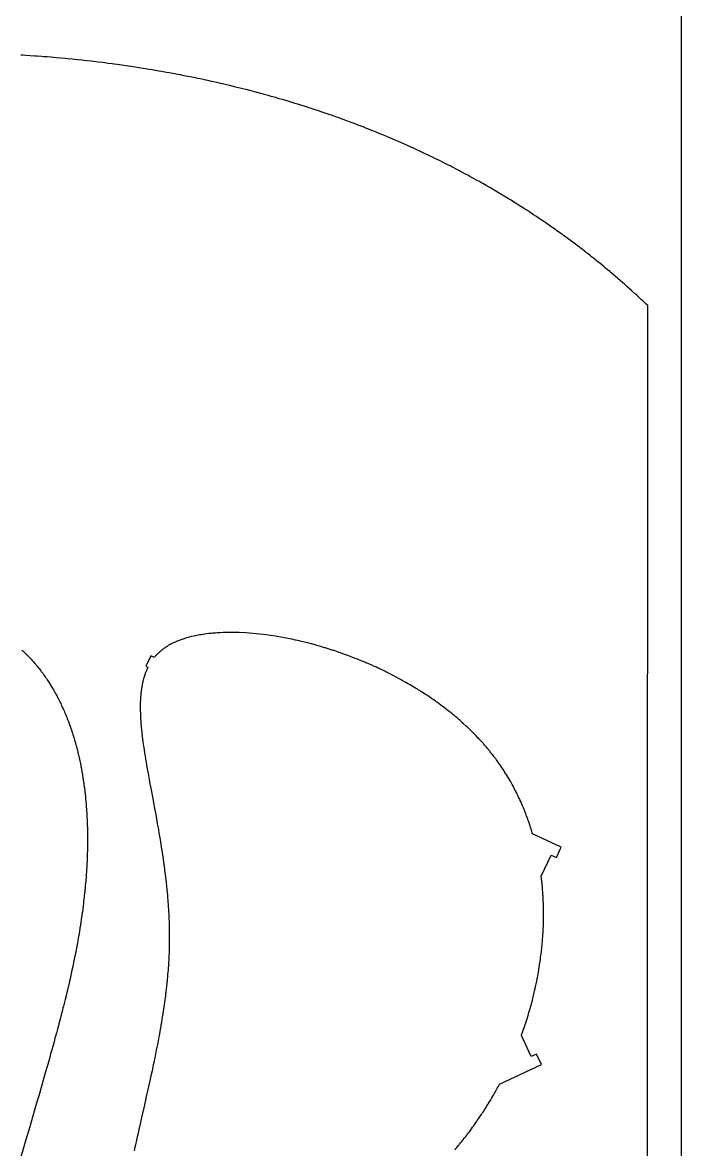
# Model space of a CAD drawing. Header units: metres. Extents: x 525 to 650, y -2 to 248.
# Drawn here: x 616.2 to 650.2, y 65.2 to 123.3 of the extents above; entities that cross this region are included whole.
import ezdxf

# ---------------------------------------------------------------- set-up
doc = ezdxf.new("R2010")
doc.units = ezdxf.units.M
doc.header["$MEASUREMENT"] = 0

msp = doc.modelspace()

# ---------------------------------------------------------------- linework, layer by layer
at = {"flags": 128}
for points in [[(650.1547, -2.443354), (650.1547, 247.556646), (525.1547, 247.556646), (525.1547, -2.443354), (650.1547, -2.443354)], [(648.418706, 108.71707), (648.332669, 108.798747), (648.275204, 108.853047), (648.160015, 108.961286), (648.102292, 109.015225), (647.986588, 109.122741), (647.87054, 109.229775), (647.792985, 109.300865), (647.741197, 109.348139), (647.637418, 109.442403), (647.578923, 109.49526), (647.461678, 109.600614), (647.344091, 109.70549), (647.265511, 109.775141), (647.213039, 109.821457), (647.107895, 109.913806), (646.989287, 110.017248), (646.910025, 110.085945), (646.857101, 110.131625), (646.751051, 110.222704), (646.671337, 110.290766), (646.618111, 110.336023), (646.511458, 110.426257), (646.458032, 110.471233), (646.350978, 110.560904), (646.243658, 110.650201), (646.171963, 110.709525), (646.028218, 110.827674), (645.891335, 110.93921), (645.799844, 111.013235), (645.738744, 111.062438), (645.616293, 111.160491), (645.524235, 111.233722), (645.462758, 111.282396), (645.339553, 111.379391), (645.277825, 111.427713), (645.154118, 111.524004), (645.030078, 111.619827), (644.947198, 111.683448), (644.891863, 111.725747), (644.780995, 111.810068), (644.687246, 111.880927), (644.624642, 111.928021), (644.499185, 112.021857), (644.436332, 112.068601), (644.310378, 112.161739), (644.184091, 112.254412), (644.099716, 112.315935), (644.043384, 112.356836), (643.930524, 112.438363), (643.866925, 112.484061), (643.73948, 112.575109), (643.611704, 112.665693), (643.526337, 112.725825), (643.469344, 112.765799), (643.355163, 112.845473), (643.226399, 112.934671), (643.140373, 112.993879), (643.082941, 113.033237), (642.967883, 113.111681), (642.881419, 113.170275), (642.823695, 113.209224), (642.708054, 113.286849), (642.650136, 113.325525), (642.534106, 113.402606), (642.417817, 113.479324), (642.340148, 113.530267), (642.184465, 113.631672), (642.036264, 113.727333), (641.937234, 113.790785), (641.871112, 113.832943), (641.738623, 113.916917), (641.639044, 113.979598), (641.572555, 114.021243), (641.439335, 114.104191), (641.372603, 114.145494), (641.238896, 114.227758), (641.104864, 114.309567), (641.015329, 114.363854), (640.95556, 114.399933), (640.835828, 114.471821), (640.753599, 114.520897), (640.58878, 114.618544), (640.423481, 114.715517), (640.313015, 114.779792), (640.239253, 114.822476), (640.091444, 114.907446), (639.924708, 115.002402), (639.813285, 115.065334), (639.738884, 115.107123), (639.589801, 115.190304), (639.477741, 115.252343), (639.402916, 115.293537), (639.252984, 115.375528), (639.177877, 115.416325), (639.027381, 115.497524), (638.876508, 115.578196), (638.775718, 115.631684), (638.708431, 115.667213), (638.573636, 115.737959), (638.551464, 115.749541), (638.415861, 115.820042), (638.325365, 115.866773), (638.264994, 115.897808), (638.144152, 115.959591), (638.053433, 116.005678), (637.871775, 116.097211), (637.689822, 116.187894), (637.568356, 116.247879), (637.487307, 116.28766), (637.325036, 116.366724), (637.165491, 116.443705), (637.059005, 116.494672), (636.98796, 116.528493), (636.84574, 116.59576), (636.738961, 116.645882), (636.667721, 116.679142), (636.525112, 116.745288), (636.453743, 116.778175), (636.310876, 116.843579), (636.167838, 116.90849), (636.072385, 116.951491), (636.008708, 116.980037), (635.881252, 117.03684), (635.71975, 117.108178), (635.611963, 117.155395), (635.540053, 117.186722), (635.396106, 117.249012), (635.288036, 117.295413), (635.215937, 117.326196), (635.071614, 117.387402), (634.999391, 117.417826), (634.854819, 117.478314), (634.710082, 117.538326), (634.613499, 117.578069), (634.420114, 117.656924), (634.256718, 117.722805), (634.147673, 117.766395), (634.074925, 117.795307), (633.929308, 117.852782), (633.819989, 117.895581), (633.747059, 117.923968), (633.601078, 117.980392), (633.528026, 118.00843), (633.381804, 118.064159), (633.235421, 118.119425), (633.137743, 118.156014), (632.942176, 118.228577), (632.776946, 118.28917), (632.666681, 118.329244), (632.593122, 118.355817), (632.445886, 118.408623), (632.335355, 118.44793), (632.261619, 118.473993), (632.114029, 118.52578), (632.040176, 118.551504), (631.892351, 118.602616), (631.744371, 118.653278), (631.645632, 118.686805), (631.447946, 118.753262), (631.280936, 118.808721), (631.169487, 118.845381), (631.09514, 118.869683), (630.946331, 118.917955), (630.834624, 118.953869), (630.760105, 118.977675), (630.610952, 119.024956), (630.536318, 119.048432), (630.386938, 119.095057), (630.237406, 119.141244), (630.137634, 119.171794), (629.937889, 119.232315), (629.769146, 119.28278), (629.656546, 119.316119), (629.581432, 119.338211), (629.431093, 119.382072), (629.318241, 119.414685), (629.242959, 119.436293), (629.092285, 119.479189), (629.016893, 119.500477), (628.865997, 119.542732), (628.714953, 119.584562), (628.614175, 119.612212), (628.412424, 119.666949), (628.241994, 119.712549), (628.128271, 119.742652), (628.05241, 119.76259), (627.900579, 119.80215), (627.786611, 119.831545), (627.710586, 119.851011), (627.558429, 119.88963), (627.482296, 119.908783), (627.329921, 119.946776), (627.177403, 119.984354), (627.075644, 120.009175), (626.871935, 120.058267), (626.796673, 120.076203), (626.646046, 120.111776), (626.49528, 120.14695), (626.49528, 120.14695), (626.394693, 120.170178), (626.193335, 120.216105), (626.042156, 120.250088), (625.941294, 120.272523), (625.739388, 120.316868), (625.638343, 120.338778), (625.436073, 120.382073), (625.23356, 120.424671), (625.098418, 120.452683), (625.008263, 120.471186), (624.827812, 120.507782), (624.729879, 120.527399), (624.534, 120.566121), (624.338103, 120.604164), (624.207494, 120.629151), (624.120418, 120.645643), (623.946253, 120.67823), (623.750301, 120.714259), (623.619656, 120.737908), (623.532555, 120.753511), (623.358342, 120.784325), (623.227673, 120.807095), (623.140557, 120.822113), (622.966312, 120.851761), (622.879185, 120.866392), (622.70492, 120.895269), (622.530642, 120.923635), (622.414448, 120.942264), (622.182043, 120.978845), (622.007724, 121.005694), (621.891504, 121.023314), (621.659045, 121.057887), (621.542807, 121.074842), (621.310313, 121.108091), (621.077795, 121.140462), (620.92277, 121.161559), (620.819415, 121.175408), (620.61269, 121.202593), (620.438251, 121.225001), (620.321951, 121.23967), (620.089335, 121.268367), (619.973018, 121.282395), (619.740367, 121.309814), (619.507694, 121.336387), (619.352566, 121.353633), (619.249141, 121.364924), (619.042279, 121.387009), (618.867725, 121.405131), (618.751349, 121.416953), (618.51858, 121.439975), (618.402187, 121.451176), (618.169385, 121.472962), (617.936561, 121.493928), (617.781332, 121.507452), (617.677841, 121.516268), (617.470847, 121.533418), (617.296181, 121.547391), (617.179731, 121.556455), (616.946814, 121.57398), (616.830348, 121.582441), (616.597399, 121.598766), (616.364428, 121.614295), (616.209103, 121.624207), (616.105547, 121.630619)], [(648.38629, 32.757361), (648.418706, 108.71707)], [(640.77944, 68.588407), (642.936458, 69.594242), (642.682887, 70.138026), (642.410995, 70.011241), (641.903853, 71.09881), (641.936097, 71.187496), (641.957345, 71.246681), (641.99925, 71.365196), (642.019905, 71.424524), (642.06062, 71.543315), (642.10054, 71.662284), (642.126711, 71.741691), (642.177988, 71.900725), (642.19685, 71.960436), (642.233974, 72.079972), (642.270295, 72.199656), (642.294062, 72.279524), (642.340522, 72.43944), (642.385545, 72.599585), (642.471267, 72.920497), (642.511957, 73.081233), (642.531758, 73.161665), (642.570268, 73.322646), (642.588976, 73.403192), (642.616353, 73.524073), (642.651575, 73.685356), (642.668636, 73.766039), (642.693538, 73.887111), (642.717612, 74.008234), (642.729338, 74.068813), (642.752165, 74.189999), (642.763267, 74.250606), (642.779529, 74.341531), (642.80048, 74.462786), (642.810642, 74.523422), (642.825493, 74.614383), (642.839871, 74.70535), (642.846883, 74.750836), (642.870858, 74.912565), (642.882283, 74.993428), (642.898717, 75.114715), (642.914305, 75.235988), (642.921782, 75.296616), (642.936098, 75.417854), (642.942938, 75.478462), (642.952798, 75.569358), (642.965199, 75.690517), (642.971079, 75.75108), (642.979499, 75.841902), (642.987437, 75.932693), (642.991225, 75.978077), (643.000737, 76.099057), (643.005171, 76.159523), (643.011417, 76.250188), (643.017179, 76.34081), (643.019878, 76.386104), (643.024912, 76.476658), (643.027246, 76.521917), (643.030519, 76.589781), (643.037181, 76.750524), (643.039933, 76.830828), (643.043335, 76.951195), (643.045866, 77.071449), (643.046804, 77.131532), (643.048023, 77.251605), (643.048304, 77.311594), (643.048315, 77.401514), (643.04756, 77.521288), (643.046853, 77.581121), (643.045379, 77.670802), (643.043409, 77.760398), (643.042238, 77.805163), (643.038506, 77.924426), (643.036308, 77.983996), (643.032595, 78.073271), (643.028383, 78.162449), (643.02609, 78.207001), (643.021127, 78.296028), (643.018457, 78.340502), (643.014218, 78.407164), (643.008828, 78.486092), (643.005984, 78.525523), (643.001531, 78.584629), (642.994433, 78.673193), (642.98683, 78.761642), (642.982839, 78.805821), (642.974478, 78.894091), (642.970108, 78.938179), (642.963315, 79.004254), (642.953814, 79.092243), (642.948874, 79.136189), (642.941224, 79.202048), (642.929213, 79.300695), (643.436355, 80.388265), (643.708247, 80.261479), (643.961818, 80.805264), (642.477914, 81.49722), (642.427809, 81.664872), (642.401946, 81.748377), (642.375543, 81.831664), (642.362139, 81.873225), (642.334924, 81.956181), (642.321113, 81.997575), (642.300142, 82.059559), (642.271706, 82.142005), (642.257283, 82.183141), (642.235394, 82.244737), (642.201986, 82.336882), (642.17171, 82.418537), (642.156367, 82.459274), (642.133097, 82.520267), (642.097613, 82.611498), (642.061435, 82.702416), (642.043085, 82.747756), (642.010034, 82.828164), (641.993302, 82.868273), (641.967946, 82.928316), (641.929331, 83.018108), (641.890016, 83.107568), (641.870097, 83.152173), (641.829732, 83.24113), (641.809287, 83.285481), (641.77829, 83.351847), (641.741041, 83.43025), (641.722208, 83.469349), (641.693697, 83.527866), (641.650344, 83.615347), (641.606284, 83.70247), (641.58399, 83.745896), (641.538869, 83.832475), (641.516044, 83.875627), (641.481472, 83.940181), (641.434756, 84.025927), (641.411131, 84.068659), (641.375361, 84.132579), (641.339189, 84.196284), (641.320953, 84.228056), (641.277326, 84.303149), (641.255301, 84.34058), (641.221998, 84.396582), (641.171448, 84.480256), (641.12018, 84.563531), (641.094277, 84.605018), (641.041933, 84.687689), (641.015491, 84.728871), (640.975491, 84.790453), (640.921526, 84.872199), (640.894273, 84.912916), (640.853055, 84.973795), (640.811431, 85.034436), (640.790466, 85.064667), (640.734061, 85.14499), (640.705586, 85.18499), (640.662535, 85.244787), (640.619074, 85.304338), (640.59719, 85.334022), (640.553116, 85.393203), (640.530925, 85.4227), (640.497446, 85.466828), (640.445201, 85.534816), (640.410066, 85.579953), (640.386508, 85.609961), (640.339072, 85.669775), (640.303217, 85.71446), (640.279181, 85.744166), (640.230794, 85.803376), (640.206445, 85.83288), (640.157434, 85.891687), (640.108013, 85.950224), (640.074838, 85.989099), (640.007949, 86.066489), (639.97001, 86.10981), (639.944593, 86.138606), (639.893462, 86.195995), (639.867748, 86.224588), (639.816029, 86.281571), (639.763922, 86.338283), (639.72897, 86.37594), (639.658559, 86.450891), (639.631982, 86.478873), (639.578545, 86.534634), (639.524737, 86.590121), (639.488661, 86.626961), (639.41602, 86.700277), (639.361118, 86.754946), (639.324317, 86.791239), (639.250243, 86.863461), (639.212972, 86.89939), (639.137966, 86.97088), (639.062349, 87.041882), (638.909316, 87.182419), (638.86585, 87.221591), (638.836771, 87.24762), (638.778369, 87.299471), (638.749047, 87.325292), (638.690163, 87.376728), (638.630964, 87.427887), (638.591323, 87.461839), (638.511629, 87.529372), (638.511629, 87.529372), (638.481603, 87.55457), (638.421324, 87.604758), (638.360744, 87.654667), (638.320193, 87.687785), (638.238697, 87.75365), (638.177237, 87.802723), (638.136105, 87.835284), (638.053461, 87.900032), (638.011953, 87.932219), (637.928568, 87.996221), (637.844699, 88.059724), (637.675542, 88.185233), (637.579579, 88.254952), (637.515288, 88.301079), (637.472288, 88.331673), (637.385959, 88.392486), (637.32093, 88.437766), (637.277444, 88.467795), (637.190158, 88.527476), (637.14636, 88.557128), (637.058459, 88.616052), (636.970158, 88.674471), (636.792391, 88.789792), (636.725339, 88.832515), (636.680522, 88.860838), (636.590616, 88.917103), (636.54553, 88.945045), (636.455093, 89.000547), (636.364314, 89.055539), (636.181758, 89.163993), (636.135918, 89.190787), (636.044003, 89.243991), (635.951783, 89.296682), (635.766458, 89.400525), (635.67337, 89.451674), (635.486387, 89.552427), (635.298381, 89.651115), (634.91957, 89.84227), (634.866024, 89.868484), (634.758743, 89.920419), (634.651219, 89.971693), (634.579408, 90.005508), (634.531479, 90.027889), (634.435493, 90.072257), (634.327314, 90.121545), (634.255086, 90.154035), (634.206887, 90.175531), (634.110384, 90.218129), (634.037918, 90.249732), (633.989566, 90.270636), (633.892771, 90.312049), (633.844329, 90.332558), (633.747363, 90.37318), (633.650292, 90.413273), (633.455874, 90.491872), (633.346372, 90.535151), (633.273321, 90.563631), (633.2246, 90.582451), (633.127116, 90.619693), (633.053969, 90.647274), (633.00519, 90.665495), (632.907604, 90.701537), (632.858798, 90.719358), (632.761168, 90.754598), (632.663518, 90.789303), (632.468194, 90.857105), (632.394951, 90.881977), (632.346125, 90.898391), (632.248487, 90.930814), (632.199677, 90.946824), (632.102079, 90.978439), (632.004518, 91.009514), (631.809542, 91.070044), (631.760834, 91.084838), (631.66347, 91.114019), (631.56618, 91.142658), (631.371858, 91.198306), (631.274843, 91.225313), (631.081145, 91.277691), (630.887947, 91.327883), (630.503316, 91.421687), (630.455423, 91.432794), (630.359773, 91.454595), (630.26431, 91.475844), (630.07398, 91.516686), (629.979129, 91.536277), (629.7901, 91.573795), (629.602021, 91.609092), (629.228981, 91.672999), (629.136419, 91.687579), (628.952193, 91.715058), (628.769217, 91.740292), (628.407287, 91.784), (627.701376, 91.844239), (627.358466, 91.860684), (627.022964, 91.867956), (626.858159, 91.86814), (626.534772, 91.861575), (626.376325, 91.854816), (626.22013, 91.845732), (626.142899, 91.840317), (625.990209, 91.827736), (625.914768, 91.82057), (625.83994, 91.812818), (625.802758, 91.808722), (625.655608, 91.790873), (625.582992, 91.781068), (625.511028, 91.770675), (625.475292, 91.765258), (625.404319, 91.753981), (625.369084, 91.748122), (625.316549, 91.739056), (625.042928, 91.685088), (624.910379, 91.654547), (624.780758, 91.621628), (624.717067, 91.604275), (624.591966, 91.567778), (624.530572, 91.548634), (624.469961, 91.528891), (624.439951, 91.518795), (624.321911, 91.47691), (624.264104, 91.455067), (624.207117, 91.432623), (624.178933, 91.421175), (624.123192, 91.397827), (624.095636, 91.385927), (624.054699, 91.367794), (623.947883, 91.317778), (623.895773, 91.291862), (623.84454, 91.26534), (623.819254, 91.251852), (623.769351, 91.22442), (623.744735, 91.210477), (623.708235, 91.189276), (623.660362, 91.160476), (623.636768, 91.145848), (623.60181, 91.12362), (623.567373, 91.101049), (623.550351, 91.089635), (623.526236, 91.073162), (623.510308, 91.062083), (623.478809, 91.039691), (623.463237, 91.028379), (623.432446, 91.005523), (623.402123, 90.982358), (623.382168, 90.966744), (623.368979, 90.956258), (623.342875, 90.935106), (623.328352, 90.923101), (623.29965, 90.898863), (623.271405, 90.874321), (623.252827, 90.85779), (623.240554, 90.846695), (623.216276, 90.824325), (623.189387, 90.798875), (623.171709, 90.781741), (623.160034, 90.770244), (623.136946, 90.747072), (623.119859, 90.729538), (623.108576, 90.717776), (623.086271, 90.694074), (623.075248, 90.682135), (623.053459, 90.658081), (623.032012, 90.633793), (623.017903, 90.617472), (622.990137, 90.58452), (622.808132, 90.66939), (622.554561, 90.125606), (622.660135, 90.076375), (622.643465, 90.042564), (622.632575, 90.019861), (622.611327, 89.974066), (622.600967, 89.950975), (622.580772, 89.904406), (622.56127, 89.857325), (622.548651, 89.825654), (622.540407, 89.804414), (622.52432, 89.761634), (622.515506, 89.737394), (622.498379, 89.688538), (622.481915, 89.639179), (622.471304, 89.605996), (622.464392, 89.583751), (622.450951, 89.538966), (622.436438, 89.488116), (622.427116, 89.453943), (622.421058, 89.43104), (622.409314, 89.384943), (622.40083, 89.350117), (622.395326, 89.32678), (622.384684, 89.279819), (622.379544, 89.256195), (622.369623, 89.208663), (622.360177, 89.160751), (622.342691, 89.063798), (622.338107, 89.036261), (622.329373, 88.980831), (622.321212, 88.924932), (622.321212, 88.924932), (622.316087, 88.887407), (622.312809, 88.862275), (622.306583, 88.811736), (622.300102, 88.754443), (622.296086, 88.715992), (622.293542, 88.690244), (622.288773, 88.638479), (622.285474, 88.59942), (622.283404, 88.573268), (622.279577, 88.520696), (622.277818, 88.494277), (622.274605, 88.441172), (622.271796, 88.387714), (622.26737, 88.279745), (622.265568, 88.218399), (622.264637, 88.177259), (622.263416, 88.094396), (622.263122, 88.052675), (622.263157, 87.968658), (622.264009, 87.883879), (622.265023, 87.826939), (622.268102, 87.712058), (622.269612, 87.668635), (622.2732, 87.581234), (622.277534, 87.493096), (622.280831, 87.43393), (622.288378, 87.314633), (622.294856, 87.224319), (622.299555, 87.163713), (622.309845, 87.041556), (622.315426, 86.980009), (622.327438, 86.855984), (622.340551, 86.73073), (622.369931, 86.476592), (622.37892, 86.404254), (622.385083, 86.355821), (622.39781, 86.258461), (622.404369, 86.209535), (622.41787, 86.111193), (622.431869, 86.012205), (622.441469, 85.945856), (622.461292, 85.812309), (622.484546, 85.660732), (622.500584, 85.558902), (622.511505, 85.490674), (622.533874, 85.353402), (622.551094, 85.249742), (622.562776, 85.180303), (622.586604, 85.040633), (622.623437, 84.829174), (622.648665, 84.686919), (622.66576, 84.59152), (622.700565, 84.399392), (622.720475, 84.290549), (622.76094, 84.071227), (622.802158, 83.84976), (622.886344, 83.400576), (622.962459, 82.994547), (623.000737, 82.789232), (623.058177, 82.478476), (623.096356, 82.269495), (623.115379, 82.164473), (623.143797, 82.006288), (623.181414, 81.794178), (623.20008, 81.687618), (623.227869, 81.52716), (623.255374, 81.365972), (623.269008, 81.285108), (623.304936, 81.068607), (623.322645, 80.959892), (623.348859, 80.796253), (623.374619, 80.631943), (623.387317, 80.549541), (623.412327, 80.384252), (623.424629, 80.301367), (623.442815, 80.176746), (623.466541, 80.010044), (623.478169, 79.926465), (623.495305, 79.800816), (623.512059, 79.674835), (623.520289, 79.611723), (623.548713, 79.386673), (623.562417, 79.273775), (623.582307, 79.103974), (623.595106, 78.990476), (623.601363, 78.93364), (623.610567, 78.848277), (623.622492, 78.73426), (623.628302, 78.677167), (623.636825, 78.591424), (623.649164, 78.462579), (623.659672, 78.347821), (623.664761, 78.290364), (623.672182, 78.204079), (623.68283, 78.074436), (623.692883, 77.944538), (623.697681, 77.879495), (623.705827, 77.763713), (623.709714, 77.70575), (623.715306, 77.618717), (623.72315, 77.487973), (623.730327, 77.356999), (623.733661, 77.291429), (623.739809, 77.160122), (623.742619, 77.094388), (623.746499, 76.995688), (623.750568, 76.878559), (623.752384, 76.819934), (623.754831, 76.731923), (623.757868, 76.599743), (623.760132, 76.467373), (623.760969, 76.401118), (623.762043, 76.268472), (623.762276, 76.202082), (623.76224, 76.102417), (623.761463, 75.969382), (623.760757, 75.902803), (623.759296, 75.802859), (623.757346, 75.702827), (623.756186, 75.652779), (623.753897, 75.566544), (623.752168, 75.509021), (623.748227, 75.393897), (623.746018, 75.336298), (623.741129, 75.22103), (623.73562, 75.105671), (623.731607, 75.028719), (623.728783, 74.977398), (623.72278, 74.87471), (623.719198, 74.816923), (623.711595, 74.701297), (623.703417, 74.585608), (623.69765, 74.50845), (623.693667, 74.456998), (623.685372, 74.354064), (623.675525, 74.238221), (623.668662, 74.160969), (623.663955, 74.109459), (623.654231, 74.00642), (623.64667, 73.929125), (623.63087, 73.774506), (623.614186, 73.619856), (623.602584, 73.516747), (623.578259, 73.310524), (623.571155, 73.252526), (623.556608, 73.136538), (623.541618, 73.020566), (623.531383, 72.943262), (623.510347, 72.78869), (623.494086, 72.672799), (623.483021, 72.595559), (623.460363, 72.441138), (623.448777, 72.36396), (623.425104, 72.209679), (623.400782, 72.055507), (623.38422, 71.952795), (623.350289, 71.747551), (623.330749, 71.632217), (623.317545, 71.555379), (623.290731, 71.40183), (623.277125, 71.325123), (623.24953, 71.171853), (623.221445, 71.018787), (623.202461, 70.916863), (623.163896, 70.71332), (623.149239, 70.637102), (623.11962, 70.484857), (623.089616, 70.332877), (623.06941, 70.231711), (623.028543, 70.029769), (622.997521, 69.878668), (622.976676, 69.778112), (622.934624, 69.577444), (622.91343, 69.47734), (622.870743, 69.277613), (622.827701, 69.078554), (622.740776, 68.682573), (622.707961, 68.534857), (622.642106, 68.240774), (622.576107, 67.948581), (622.53212, 67.754891), (622.444422, 67.37031), (622.328716, 66.863726), (622.271682, 66.613261), (622.187524, 66.241317), (622.132537, 65.995969), (622.105429, 65.874109), (622.065294, 65.692363), (622.012851, 65.452034), (621.987124, 65.332749), (621.9492, 65.154948)], [(616.166694, 90.958987), (616.212417, 90.917083), (616.2578, 90.874804), (616.287867, 90.846409), (616.347549, 90.789123), (616.380856, 90.756609), (616.402956, 90.734817), (616.446904, 90.690957), (616.468752, 90.668888), (616.512198, 90.624475), (616.555312, 90.579695), (616.583869, 90.549639), (616.640543, 90.48904), (616.692816, 90.432003), (616.727382, 90.393667), (616.750301, 90.367973), (616.79584, 90.316254), (616.829734, 90.277177), (616.852205, 90.250988), (616.89685, 90.198284), (616.919025, 90.171769), (616.963078, 90.118412), (617.006738, 90.064621), (617.035627, 90.02852), (617.05479, 90.004346), (617.092883, 89.955743), (617.10103, 89.945253), (617.138809, 89.89616), (617.163772, 89.863314), (617.213166, 89.79734), (617.237601, 89.764215), (617.285949, 89.697689), (617.333613, 89.6308), (617.365013, 89.586009), (617.385781, 89.556062), (617.426923, 89.495958), (617.453098, 89.457175), (617.470429, 89.431257), (617.50481, 89.379273), (617.521861, 89.353206), (617.555684, 89.300927), (617.589139, 89.248453), (617.61124, 89.213363), (617.654961, 89.14293), (617.679275, 89.103164), (617.727305, 89.023315), (617.774547, 88.94305), (617.805609, 88.889311), (617.826126, 88.853385), (617.866708, 88.781293), (617.889272, 88.740601), (617.933836, 88.658921), (617.977656, 88.576848), (618.00646, 88.521916), (618.025483, 88.4852), (618.063099, 88.41154), (618.084008, 88.369974), (618.125292, 88.28656), (618.165869, 88.202773), (618.192532, 88.14671), (618.210135, 88.109244), (618.244934, 88.034095), (618.264271, 87.991698), (618.302434, 87.906636), (618.339924, 87.821217), (618.364546, 87.764075), (618.380796, 87.725894), (618.412907, 87.649325), (618.442909, 87.576392), (618.462653, 87.527634), (618.475702, 87.495068), (618.501529, 87.429794), (618.520662, 87.380714), (618.533306, 87.347934), (618.558326, 87.282233), (618.59519, 87.183331), (618.619327, 87.117163), (618.635225, 87.072949), (618.666557, 86.984275), (618.670913, 86.97178), (618.69059, 86.914827), (618.703554, 86.876832), (618.729112, 86.80078), (618.741709, 86.762724), (618.766541, 86.68655), (618.790895, 86.610296), (618.80687, 86.559416), (618.838196, 86.457552), (618.85169, 86.412787), (618.878209, 86.323179), (618.904109, 86.233467), (618.921037, 86.173602), (618.932172, 86.133667), (618.954087, 86.053736), (618.978181, 85.96372), (618.993916, 85.903654), (619.004263, 85.863586), (619.024612, 85.783392), (619.039575, 85.723196), (619.04941, 85.683042), (619.068744, 85.602677), (619.078245, 85.562467), (619.096915, 85.48199), (619.115149, 85.40144), (619.127064, 85.347699), (619.150325, 85.240122), (619.159912, 85.1947), (619.178686, 85.103789), (619.196934, 85.012789), (619.208809, 84.952073), (619.216598, 84.911574), (619.23187, 84.830526), (619.248569, 84.739265), (619.25942, 84.678377), (619.266529, 84.637764), (619.280452, 84.556489), (619.290637, 84.495489), (619.310348, 84.373378), (619.329193, 84.251121), (619.34128, 84.169536), (619.349128, 84.115111), (619.364326, 84.006177), (619.376637, 83.914178), (619.384585, 83.852801), (619.399866, 83.729945), (619.4072, 83.668465), (619.421264, 83.545404), (619.434528, 83.422208), (619.442931, 83.340003), (619.448339, 83.285167), (619.458692, 83.175418), (619.462876, 83.129087), (619.462876, 83.129087), (619.47092, 83.036369), (619.478535, 82.943579), (619.483374, 82.88168), (619.492487, 82.757785), (619.499595, 82.65315), (619.50404, 82.583345), (619.506874, 82.536786), (619.512233, 82.443616), (619.515983, 82.373694), (619.518355, 82.327057), (619.522796, 82.233733), (619.524864, 82.187046), (619.528701, 82.09362), (619.532138, 82.000128), (619.53421, 81.937763), (619.537828, 81.812945), (619.539824, 81.731015), (619.540989, 81.676418), (619.542924, 81.567279), (619.543695, 81.512736), (619.544851, 81.403704), (619.545494, 81.294743), (619.545641, 81.222141), (619.54527, 81.077028), (619.544566, 80.983805), (619.543898, 80.921684), (619.542086, 80.797507), (619.540945, 80.735451), (619.538197, 80.611403), (619.534835, 80.48744), (619.532256, 80.404844), (619.530388, 80.349801), (619.5263, 80.239762), (619.522487, 80.146968), (619.519762, 80.08513), (619.513877, 79.961514), (619.510718, 79.899735), (619.503974, 79.776238), (619.496665, 79.652817), (619.491482, 79.57058), (619.487891, 79.515774), (619.480383, 79.406206), (619.473713, 79.313805), (619.469098, 79.252227), (619.459468, 79.129127), (619.454454, 79.067604), (619.444031, 78.944612), (619.433088, 78.821692), (619.425507, 78.739785), (619.420326, 78.685198), (619.409665, 78.576064), (619.400361, 78.484025), (619.394003, 78.422688), (619.380916, 78.300063), (619.374188, 78.238776), (619.360368, 78.116252), (619.346067, 77.993795), (619.336269, 77.912193), (619.316044, 77.749075), (619.304303, 77.657372), (619.296332, 77.596256), (619.280046, 77.474071), (619.271733, 77.413003), (619.254769, 77.290912), (619.23736, 77.168882), (619.225508, 77.087563), (619.201223, 76.925004), (619.187225, 76.833611), (619.17776, 76.772701), (619.158511, 76.650925), (619.148729, 76.590058), (619.128851, 76.468368), (619.108561, 76.346735), (619.094807, 76.265678), (619.066759, 76.103637), (619.042541, 75.966991), (619.026119, 75.875933), (618.992615, 75.693905), (618.975538, 75.602936), (618.940743, 75.421087), (618.905104, 75.239353), (618.880883, 75.118261), (618.864534, 75.037561), (618.831355, 74.876227), (618.80287, 74.740169), (618.783637, 74.649496), (618.744604, 74.46823), (618.724813, 74.377635), (618.684696, 74.196518), (618.643892, 74.015496), (618.616321, 73.894865), (618.597781, 73.814466), (618.560331, 73.65372), (618.52836, 73.518141), (618.506862, 73.427781), (618.463438, 73.24712), (618.438769, 73.145531), (618.388924, 72.942423), (618.338431, 72.739405), (618.304424, 72.604107), (618.281605, 72.513928), (618.235624, 72.333619), (618.222612, 72.282918), (618.192122, 72.164646), (618.130617, 71.928226), (618.068447, 71.691965), (618.02665, 71.53454), (617.998638, 71.429625), (617.942275, 71.219876), (617.86918, 70.950347), (617.820083, 70.770748), (617.787198, 70.651052), (617.72108, 70.411742), (617.646179, 70.142641), (617.595964, 69.963307), (617.494923, 69.604784), (617.418663, 69.336005), (617.367619, 69.156868), (617.265101, 68.798695), (617.187885, 68.530143), (617.032786, 67.993197), (616.954982, 67.724784), (616.799051, 67.188035), (616.56489, 66.382975), (616.357136, 65.667273), (616.253594, 65.309343), (616.098905, 64.7723)], [(638.484821, 65.207352), (638.517608, 65.24611), (638.582856, 65.323882), (638.647668, 65.401991), (638.690634, 65.454249), (638.71917, 65.489169), (638.775982, 65.559206), (638.839483, 65.638307), (638.881573, 65.691221), (638.909524, 65.726576), (638.965167, 65.797477), (639.00667, 65.850818), (639.03423, 65.886457), (639.089087, 65.95792), (639.116385, 65.993744), (639.170719, 66.065576), (639.224702, 66.13765), (639.260496, 66.185833), (639.331615, 66.282518), (639.391135, 66.364423), (639.430566, 66.41919), (639.456744, 66.455775), (639.508834, 66.529116), (639.547669, 66.584272), (639.573448, 66.621114), (639.62474, 66.694966), (639.650252, 66.731976), (639.701011, 66.806163), (639.751413, 66.88057), (639.784816, 66.930296), (639.851146, 67.030036), (639.888177, 67.086306), (639.912752, 67.123887), (639.961633, 67.199204), (639.985938, 67.236942), (640.03428, 67.312572), (640.082261, 67.388406), (640.114048, 67.439076), (640.17714, 67.540682), (640.200633, 67.578876), (640.247348, 67.655411), (640.2937, 67.732142), (640.324399, 67.783402), (640.385312, 67.886178), (640.430572, 67.96348), (640.460541, 68.015118), (640.519993, 68.11864), (640.549475, 68.170522), (640.607948, 68.274526), (640.665768, 68.378845), (640.70395, 68.448564), (640.77944, 68.588407)]]:
    msp.add_lwpolyline(points, dxfattribs=at)

doc.saveas('drawing.dxf')
